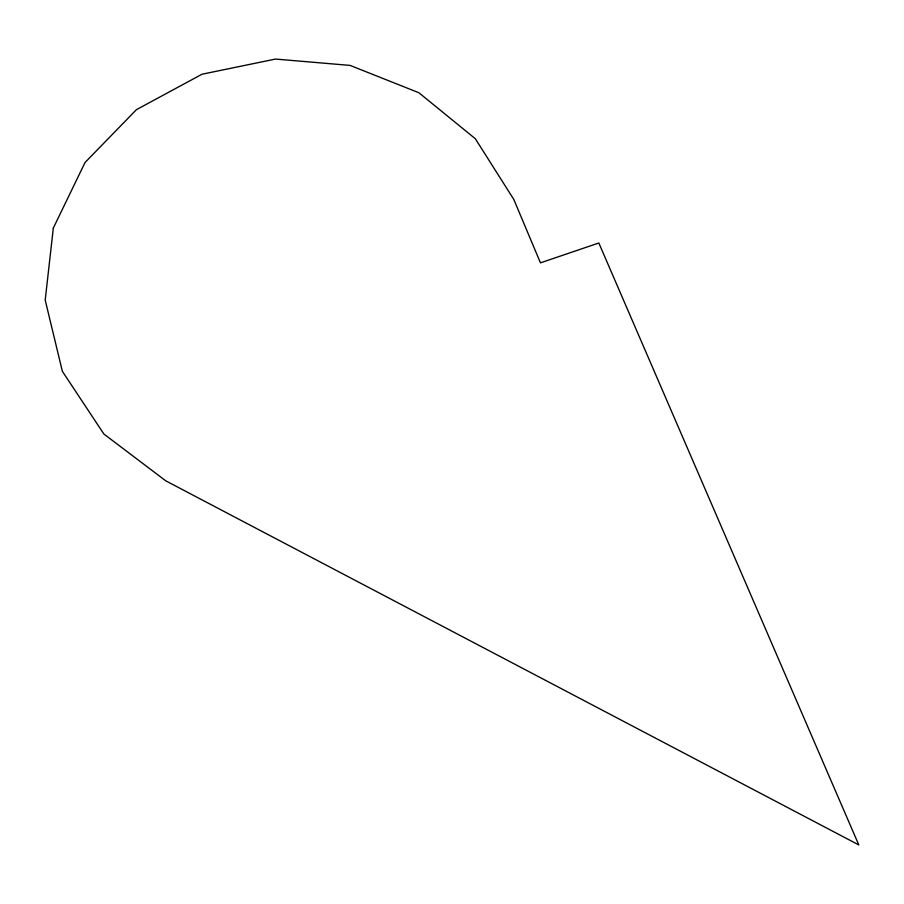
<?xml version="1.0" encoding="UTF-8"?>
<svg xmlns="http://www.w3.org/2000/svg" width="904" height="904" viewBox="0 0 904 904"><rect width="100%" height="100%" fill="white"/><g stroke="black" fill="none" stroke-linecap="round" stroke-linejoin="round"><path stroke-width="1.36" d="M53.325 228.045L45.2 300.071L62.365 371.318L103.858 433.999L165.794 480.849L858.8 844.935L598.832 242.995L540.456 262.849L513.834 199.501L475.334 138.741L418.857 92.728L350.085 65.404L275.505 59.065L201.999 74.23L136.38 109.7L85.021 162.528L53.325 228.045"/></g></svg>
